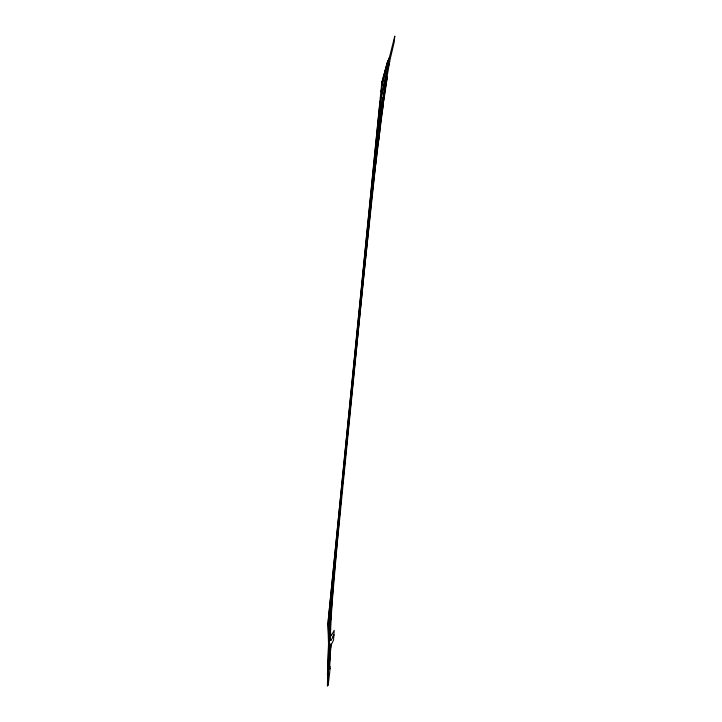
<?xml version="1.0" encoding="UTF-8"?>
<svg xmlns="http://www.w3.org/2000/svg" width="722" height="722" viewBox="0 0 722 722"><rect width="100%" height="100%" fill="white"/><g stroke="black" fill="none" stroke-linecap="round" stroke-linejoin="round"><path stroke-width="1.08" d="M328.591 637.833L328.591 636.804M328.591 638.149L328.591 637.688M328.591 637.995L328.546 644.385M329.548 660.648L329.44 661.361L329.945 654.827M329.801 630.36L329.792 631.741A98.373 5.307 -83.5 0 0 330.297 639.232L330.441 639.8A96.216 5.189 -83.5 0 0 330.667 640.288A93.066 5.027 -83.5 0 0 331.073 640.486L333.907 634.809L334.205 630.342L331.38 635.685A81.008 4.377 -83.5 0 1 331.091 635.595A67.706 3.655 -83.5 0 1 330.712 634.169M328.546 644.71L327.987 625.893A14.341 0.776 -83.5 0 1 327.987 624.62L328.032 623.591A9.982 0.541 -83.5 0 1 328.212 620.622A22.319 1.2 -83.5 0 1 328.302 619.684A17.581 0.948 -83.5 0 1 328.366 618.898L379.7 103.652L389.763 61.171L382.615 101.964A77.407 4.179 -83.5 0 0 381.721 107.009A58.022 3.132 -83.5 0 0 381.415 108.841L377.75 134.761L369.502 213.351A50.666 2.735 -83.5 0 0 369.384 214.488L338.212 527.277M328.537 645.026L328.438 644.421M328.42 645.667L328.429 645.035M328.537 645.333L328.059 661.009M328.528 645.649L328.032 661.749A123.002 6.642 -83.5 0 1 327.959 663.807L327.968 665.106L328.086 662.245M330.486 606.742L329.494 624.711A75.945 4.097 -83.5 0 0 329.403 626.931A107.804 5.821 -83.5 0 0 329.196 638.799L329.232 646.75M328.104 623.673L328.591 635.541M329.313 643.78L329.34 642.697M329.25 646.253L329.178 648.897M329.187 648.518L329.079 652.291M329.097 651.632L329.115 650.901M329.042 653.293L329.07 652.336M329.052 653.022L327.932 682.543M329.033 653.681L327.707 671.036M328.943 656.352L328.961 655.775M328.14 660.856L328.095 661.948M328.122 661.298L327.905 666.695M329.376 641.56L329.593 643.555A81.18 4.386 -83.5 0 0 329.728 644.241L329.358 669.375L330.053 668.373A23.835 1.291 -83.5 0 1 329.683 672.57L328.492 682.606M327.905 664.917L327.869 667.561M327.968 681.812L327.923 685.232M327.824 668.491L327.869 667.417M327.833 666.623L327.427 685.783A13.98 0.758 -83.5 0 0 327.481 685.882M327.725 668.942L327.562 672.444L327.689 671.343M336.786 541.834L336.714 542.583A46.713 2.518 -83.5 0 1 336.605 543.711L331.326 602.392L330.153 621.407L331.172 618.384L330.586 630.216A17.111 0.921 -83.5 0 0 330.541 632.039L330.703 634.196M329.196 665.558L329.277 664.357A43.555 2.356 -83.5 0 1 329.467 661.776L329.575 660.359M332.806 637.643L333.907 634.8L333.546 640.107L331.073 645.062L330.486 651.47A85.783 4.63 -83.5 0 0 329.936 657.886L329.801 666.577M330.486 606.742L330.92 600.984A95.737 5.171 -83.5 0 1 331.452 594.179A95.34 5.144 -83.5 0 1 331.849 589.45A95.521 5.153 -83.5 0 1 332.165 585.813L332.968 580.001A144.174 7.78 -83.5 0 1 333.293 576.273L333.402 575.019A155.104 8.375 -83.5 0 1 333.853 569.956L334.322 564.821A186.637 10.072 -83.5 0 1 335.306 554.343L375.169 158.344M328.591 636.912L329.403 626.931L329.25 627.941M330.071 668.166L330.135 667.074A10.55 0.569 -83.5 0 0 330.044 666.623M329.656 659.249L329.719 658.491M330.089 653.933L329.178 668.148A18.33 0.993 -83.5 0 0 329.259 669.086L330.062 668.355M329.909 656.172L330.189 652.679M380.341 108.354L379.384 112.722L380.341 108.354L374.98 158.93M330.144 653.248L330.297 651.424M330.261 651.795L330.604 647.661M330.586 647.86L331.163 644.105L330.784 645.278M385.097 86.071L379.907 113.706L378.229 129.184M336.822 541.464L337.725 532.294M338.122 528.215L337.752 531.979M340.513 506.131L333.636 580.362L330.712 619.711L331.172 618.393M379.907 102.795L328.546 617.698A12.075 0.65 -83.5 0 0 328.086 623.763M374.682 159.995L380.711 99.392M342.688 484.065L371.559 199.94A17.048 0.921 -83.5 0 1 371.668 198.92L372.904 187.919M327.752 670.061L327.987 667.733M328.772 656.984L328.988 654.935M331.055 645.062L331.163 644.105M376.009 160.825L375.142 169.823A227.656 12.292 -83.5 0 0 374.366 176.601L363.942 274.541L337.752 538.233A305.966 16.516 -83.5 0 0 336.578 550.85L332.364 600.135A125.863 6.796 -83.5 0 0 331.172 618.366M376.09 160.14L377.777 145.844A122.641 6.624 -83.5 0 1 378.752 137.866L379.628 132.126L378.824 138.705M375.774 164.454L378.824 138.705M329.936 645.351L330.144 645.206A92.443 4.991 -83.5 0 1 329.755 644.367L329.728 644.241A86.044 4.648 -83.5 0 1 329.503 642.86L329.638 632.842L330.631 629.205L329.792 631.741A97.326 5.253 -83.5 0 0 330.297 639.223M383.174 105.259L378.31 143.001M383.003 104.627L384.799 91.956A141.187 7.626 -83.5 0 1 386.559 80.837L387.353 76.667L383.734 101.17M383.364 103.887L381.505 115.953A121.152 6.543 -83.5 0 0 379.962 128.056L379.628 132.126M383.301 102.407L383.454 101.315M328.582 634.954L328.591 635.766L328.736 634.809M327.31 674.294L327.553 672.778M388.454 65.531L379.763 102.975L381.875 82.019L387.867 60.486L381.685 83.896L387.678 62.146L387.705 62.796A10.243 0.551 -83.5 0 0 387.876 62.57L389.023 58.067L380.891 91.793M329.503 608.023L330.92 600.993M380.341 108.354L382.57 97.966M388.959 59.24L394.799 36.1L394.14 42.436L388.68 65.404L388.806 63.924A8.438 0.451 -83.5 0 0 388.463 65.422M375.557 164.724L373.012 186.935A8.727 0.469 -83.5 0 0 372.904 187.919M363.13 270.93L363.717 269.162M346.605 436.584L347.201 434.761M342.345 487.567L341.813 492.955M341.181 499.335L340.658 504.723M327.716 685.71L327.707 685.738A25.694 1.39 -83.5 0 1 327.589 685.882M328.573 634.169L328.582 634.683M328.483 682.714A11.913 0.641 -83.5 0 1 327.914 685.34M330.667 640.288A96.107 5.189 -83.5 0 1 330.441 639.8M329.783 630.459A95.539 5.153 -83.5 0 1 330.577 612.003M330.568 612.066A117.677 6.354 -83.5 0 1 331.001 605.28L331.172 602.915A135.249 7.301 -83.5 0 1 331.714 595.569A158.867 8.574 -83.5 0 1 332.977 579.992M334.322 564.821A186.511 10.072 -83.5 0 1 335.306 554.343M333.402 575.019A155.158 8.375 -83.5 0 1 333.853 569.956"/></g></svg>
